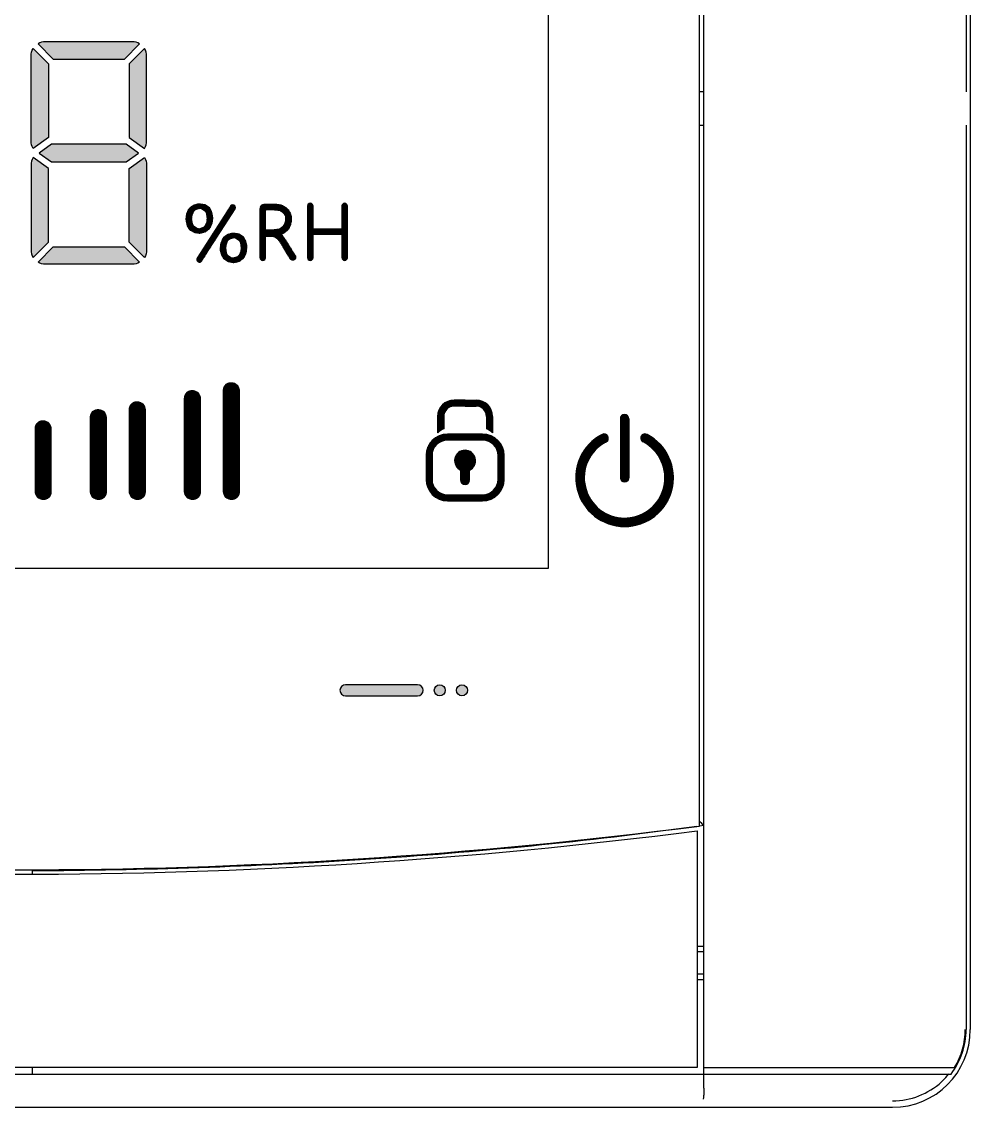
# Model space of a CAD drawing. Header units: millimetres. Extents: x 1826 to 2116, y 1670 to 1795.
# Drawn here: x 2072.98 to 2115.72, y 1698.57 to 1747.49 of the extents above; entities that cross this region are included whole.
import ezdxf

# ---------------------------------------------------------------- set-up
doc = ezdxf.new("R2010")
doc.units = ezdxf.units.MM
doc.layers.add('05___PRT_ALL_DTM_CSYS', color=7, linetype='Continuous')
pattern_1 = [(45, (-9394.413428, 7788.32581), (-0.02146332725, 0.02146332725), [])]
pattern_2 = [(45, (3673.0805434, 5601.1398327), (-0.0010472534272, 0.0010472534272), [])]
pattern_3 = [(45, (-7642.689694, 6891.064509), (-0.009092509323, 0.009092509323), [])]

msp = doc.modelspace()

# ---------------------------------------------------------------- hatches: boundary and pattern name
h = msp.add_hatch()
h.set_pattern_fill('ANSI31', color=256, scale=0.006858)
h.set_pattern_definition([(45, (3378.08530746, 4185.0850841), (-0.00060620547194, 0.00060620547194), [])])
h.paths.add_polyline_path([(2077.606, 1745.801), (2078.294, 1746.493, 0.136063), (2077.963, 1746.585), (2074.048, 1746.585, 0.136063), (2073.717, 1746.493), (2074.405, 1745.801)])
h.paths.add_polyline_path([(2073.404, 1742.117, 0.139094), (2073.5, 1741.779), (2074.188, 1742.262), (2074.188, 1745.587), (2073.5, 1746.279, 0.139094), (2073.404, 1745.941)])
h.paths.add_polyline_path([(2077.823, 1742.262), (2078.511, 1741.779, 0.139094), (2078.607, 1742.117), (2078.607, 1745.941, 0.139094), (2078.511, 1746.279), (2077.823, 1745.587)])
h.paths.add_polyline_path([(2077.691, 1741.177), (2078.248, 1741.569), (2077.691, 1741.961), (2074.32, 1741.961), (2073.763, 1741.569), (2074.32, 1741.177)])
h.paths.add_polyline_path([(2074.188, 1740.876), (2073.5, 1741.36, 0.139094), (2073.404, 1741.022), (2073.404, 1737.198, 0.139094), (2073.5, 1736.859), (2074.188, 1737.552)])
h.paths.add_polyline_path([(2078.607, 1741.022, 0.139094), (2078.511, 1741.36), (2077.823, 1740.876), (2077.823, 1737.552), (2078.511, 1736.859, 0.139094), (2078.607, 1737.198)])
h.paths.add_polyline_path([(2077.963, 1736.554, 0.136063), (2078.294, 1736.646), (2077.606, 1737.338), (2074.405, 1737.338), (2073.717, 1736.646, 0.136063), (2074.048, 1736.554)])
h = msp.add_hatch()
h.set_pattern_fill('ANSI31', color=256, scale=0.00405)
h.set_pattern_definition(pattern_3)
h.paths.add_polyline_path([(2081.562, 1738.41), (2081.589, 1738.629), (2081.584, 1738.737), (2081.535, 1738.943), (2081.437, 1739.108), (2081.396, 1739.144), (2081.226, 1739.247), (2081.007, 1739.279), (2080.913, 1739.274), (2080.715, 1739.216), (2080.554, 1739.091), (2080.487, 1739.001), (2080.411, 1738.817), (2080.384, 1738.589), (2080.388, 1738.499), (2080.438, 1738.289), (2080.545, 1738.123), (2080.586, 1738.083), (2080.756, 1737.98), (2080.971, 1737.948), (2081.06, 1737.953), (2081.257, 1738.011), (2081.419, 1738.136), (2081.481, 1738.221)])
h.paths.add_polyline_path([(2081.32, 1738.459), (2081.244, 1738.28), (2081.186, 1738.221), (2080.989, 1738.159), (2080.904, 1738.168), (2080.733, 1738.275), (2080.675, 1738.383), (2080.639, 1738.607), (2080.657, 1738.772), (2080.738, 1738.947), (2080.801, 1739.01), (2080.998, 1739.068), (2081.078, 1739.059), (2081.249, 1738.952), (2081.302, 1738.844), (2081.334, 1738.62)], flags=16)
h.paths.add_polyline_path([(2082.594, 1739.058, 1), (2082.397, 1739.184), (2080.893, 1736.829, 1), (2081.09, 1736.703)])
h.paths.add_polyline_path([(2082.095, 1737.773), (2082.028, 1737.684), (2081.952, 1737.496), (2081.925, 1737.272), (2081.929, 1737.182), (2081.979, 1736.976), (2082.086, 1736.806), (2082.127, 1736.766), (2082.297, 1736.663), (2082.512, 1736.627), (2082.597, 1736.631), (2082.794, 1736.689), (2082.955, 1736.815), (2083.018, 1736.9), (2083.099, 1737.084), (2083.126, 1737.308), (2083.121, 1737.42), (2083.072, 1737.63), (2082.973, 1737.791), (2082.933, 1737.827), (2082.763, 1737.93), (2082.548, 1737.962), (2082.454, 1737.957), (2082.252, 1737.899)])
h.paths.add_polyline_path([(2082.337, 1737.688), (2082.534, 1737.747), (2082.615, 1737.738), (2082.785, 1737.63), (2082.839, 1737.527), (2082.875, 1737.303), (2082.857, 1737.142), (2082.785, 1736.963), (2082.722, 1736.9), (2082.525, 1736.842), (2082.44, 1736.851), (2082.274, 1736.958), (2082.216, 1737.061), (2082.18, 1737.285), (2082.194, 1737.446), (2082.274, 1737.626)], flags=16)
h = msp.add_hatch()
h.set_pattern_fill('ANSI31', color=256, scale=0.00405)
h.set_pattern_definition(pattern_3)
edge = h.paths.add_edge_path()
edge.add_spline(control_points=[(2084.656, 1737.903), (2084.682, 1737.912), (2084.707, 1737.922), (2084.806, 1737.969), (2084.876, 1738.018), (2085.007, 1738.16), (2085.056, 1738.251), (2085.105, 1738.404), (2085.116, 1738.465), (2085.126, 1738.585), (2085.125, 1738.645), (2085.106, 1738.774), (2085.087, 1738.843), (2085.015, 1738.977), (2084.969, 1739.033), (2084.874, 1739.118), (2084.826, 1739.151), (2084.722, 1739.205), (2084.664, 1739.226), (2084.515, 1739.26), (2084.435, 1739.26), (2084.372, 1739.261)], knot_values=[0, 0, 0, 0, 0.06526, 0.06526, 0.254735, 0.254735, 0.496834, 0.496834, 0.652235, 0.652235, 0.807636, 0.807636, 0.963038, 0.963038, 1.118439, 1.118439, 1.256164, 1.256164, 1.393888, 1.393888, 1.625461, 1.625461, 1.625461, 1.625461], degree=3, periodic=0)
edge.add_line((2084.372, 1739.261), (2083.936, 1739.261))
edge.add_arc((2083.936, 1739.042), 0.219, 90, 180)
edge.add_line((2083.717, 1739.042), (2083.717, 1736.855))
edge.add_arc((2083.842, 1736.855), 0.125, 180, 360)
edge.add_line((2083.968, 1736.855), (2083.968, 1737.814))
edge.add_line((2083.968, 1737.814), (2084.264, 1737.814))
edge.add_spline(control_points=[(2084.21, 1737.814), (2084.23, 1737.813), (2084.318, 1737.809), (2084.45, 1737.76), (2084.587, 1737.62), (2084.655, 1737.512), (2084.698, 1737.442)], knot_values=[4.852556, 4.852556, 4.852556, 4.852556, 4.930181, 5.178747, 5.346952, 5.649164, 5.649164, 5.649164, 5.649164], degree=3, periodic=0)
edge.add_spline(control_points=[(2084.698, 1737.442), (2084.825, 1737.23), (2084.951, 1737.018), (2085.078, 1736.806)], knot_values=[3.959267, 3.959267, 3.959267, 3.959267, 4.852556, 4.852556, 4.852556, 4.852556], degree=3, periodic=0)
edge.add_spline(control_points=[(2085.078, 1736.806), (2085.118, 1736.739), (2085.193, 1736.72), (2085.26, 1736.76)], knot_values=[2.388471, 2.388471, 2.388471, 2.388471, 3.959267, 3.959267, 3.959267, 3.959267], weights=[1, 0.804738, 0.804738, 1], degree=3, periodic=0)
edge.add_spline(control_points=[(2085.26, 1736.76), (2085.326, 1736.8), (2085.345, 1736.875), (2085.305, 1736.942)], knot_values=[0.817675, 0.817675, 0.817675, 0.817675, 2.388471, 2.388471, 2.388471, 2.388471], weights=[1, 0.804738, 0.804738, 1], degree=3, periodic=0)
edge.add_spline(control_points=[(2085.305, 1736.942), (2085.147, 1737.195), (2085.03, 1737.386), (2084.915, 1737.578)], knot_values=[0, 0, 0, 0, 0.817675, 0.817675, 0.817675, 0.817675], degree=3, periodic=0)
edge.add_spline(control_points=[(2084.915, 1737.578), (2084.879, 1737.63), (2084.849, 1737.674), (2084.783, 1737.768), (2084.746, 1737.816), (2084.684, 1737.878), (2084.67, 1737.891), (2084.656, 1737.903)], knot_values=[0.375741, 0.375741, 0.375741, 0.375741, 0.572438, 0.572438, 0.751931, 0.751931, 0.796608, 0.796608, 0.796608, 0.796608], degree=3, periodic=0)
edge = h.paths.add_edge_path(flags=16)
edge.add_spline(control_points=[(2084.366, 1739.01), (2084.438, 1739.009), (2084.573, 1739.006), (2084.735, 1738.918), (2084.854, 1738.779), (2084.883, 1738.594), (2084.851, 1738.396), (2084.75, 1738.228), (2084.569, 1738.123), (2084.435, 1738.111), (2084.362, 1738.105)], knot_values=[0, 0, 0, 0, 0.261402, 0.494013, 0.659005, 0.924759, 1.149342, 1.397908, 1.623646, 1.892774, 1.892774, 1.892774, 1.892774], degree=3, periodic=0)
edge.add_line((2084.362, 1738.105), (2083.968, 1738.105))
edge.add_line((2083.968, 1738.105), (2083.968, 1738.945))
edge.add_arc((2084.032, 1738.945), 0.0648, 90, 180, ccw=False)
edge.add_line((2084.032, 1739.01), (2084.426, 1739.01))
h.paths.add_polyline_path([(2086.109, 1737.906), (2087.408, 1737.906), (2087.408, 1736.856, 1), (2087.659, 1736.856), (2087.659, 1739.176, 1), (2087.408, 1739.176), (2087.408, 1738.157), (2086.109, 1738.157), (2086.109, 1739.176, 1), (2085.858, 1739.176), (2085.858, 1736.856, 1), (2086.109, 1736.856)])
h = msp.add_hatch()
h.set_pattern_fill('ANSI31', color=256, scale=0.011848)
h.set_pattern_definition(pattern_2)
h.paths.add_polyline_path([(2081.04, 1730.5, 1), (2080.309, 1730.5), (2080.309, 1726.322, 1), (2081.04, 1726.322)])
h.paths.add_polyline_path([(2082.794, 1730.855, 1), (2082.063, 1730.855), (2082.063, 1726.322, 1), (2082.794, 1726.322)])
h = msp.add_hatch()
h.set_pattern_fill('ANSI31', color=256, scale=0.011848)
h.set_pattern_definition(pattern_2)
h.paths.add_polyline_path([(2076.8, 1729.641, 1), (2076.069, 1729.641), (2076.069, 1726.322, 1), (2076.8, 1726.322)])
h.paths.add_polyline_path([(2077.823, 1726.322, 1), (2078.554, 1726.322), (2078.554, 1729.996, 1), (2077.823, 1729.996)])
h = msp.add_hatch()
h.set_pattern_fill('ANSI31', color=256, scale=0.00956)
h.set_pattern_definition(pattern_1)
h.paths.add_polyline_path([(2092.959, 1730.166), (2093.454, 1730.166, -0.414214), (2093.923, 1729.696), (2093.923, 1729.145, -0.040796), (2094.195, 1728.965), (2094.195, 1729.696, 0.414214), (2093.454, 1730.437), (2092.959, 1730.437), (2092.464, 1730.437, 0.414214), (2091.723, 1729.696), (2091.723, 1728.965, -0.040796), (2091.994, 1729.145), (2091.994, 1729.696, -0.414214), (2092.464, 1730.166)])
h = msp.add_hatch()
h.set_pattern_fill('ANSI31', color=256, scale=0.01)
h.set_pattern_definition([(45, (8784.6884783, 10614.0975361), (-0.00088388347648, 0.00088388347648), [])])
h.paths.add_polyline_path([(2100.335, 1729.592, 1), (2099.955, 1729.592), (2099.955, 1726.936, 1), (2100.335, 1726.936)])
h.paths.add_polyline_path([(2101.155, 1728.888, 1), (2100.981, 1728.551, -4.109347), (2099.31, 1728.551, 1), (2099.135, 1728.888, 4.109347)])
h = msp.add_hatch()
h.set_pattern_fill('ANSI31', color=256, scale=0.011848)
h.set_pattern_definition(pattern_2)
h.paths.add_polyline_path([(2071.829, 1726.322, 1), (2072.56, 1726.322), (2072.56, 1728.783, 1), (2071.829, 1728.783)])
h.paths.add_polyline_path([(2073.584, 1726.322, 1), (2074.315, 1726.322), (2074.315, 1729.138, 1), (2073.584, 1729.138)])
h = msp.add_hatch()
h.set_pattern_fill('ANSI31', color=256, scale=0.00956)
h.set_pattern_definition([(45, (-9644.411544, 8181.587364), (-0.02146332725, 0.02146332725), [])])
edge = h.paths.add_edge_path(flags=16)
edge.add_line((2093.749, 1728.632), (2092.168, 1728.632))
edge.add_arc((2092.168, 1727.932), 0.7, 90, 180)
edge.add_line((2091.468, 1727.932), (2091.468, 1726.867))
edge.add_arc((2092.168, 1726.867), 0.7, 180, 270)
edge.add_line((2092.168, 1726.167), (2093.749, 1726.167))
edge.add_arc((2093.749, 1726.867), 0.7, 270, 360)
edge.add_line((2094.449, 1726.867), (2094.449, 1727.932))
edge.add_arc((2093.749, 1727.932), 0.7, 0, 90)
edge = h.paths.add_edge_path()
edge.add_line((2094.719, 1726.867), (2094.719, 1727.932))
edge.add_arc((2093.749, 1727.932), 0.97, 0, 90)
edge.add_line((2093.749, 1728.902), (2092.168, 1728.902))
edge.add_arc((2092.168, 1727.932), 0.97, 90, 180)
edge.add_line((2091.198, 1727.932), (2091.198, 1726.867))
edge.add_arc((2092.168, 1726.867), 0.97, 180, 270)
edge.add_line((2092.168, 1725.897), (2093.749, 1725.897))
edge.add_arc((2093.749, 1726.867), 0.97, 270, 360)
h = msp.add_hatch()
h.set_pattern_fill('ANSI31', color=256, scale=0.00956)
h.set_pattern_definition(pattern_1)
h.paths.add_polyline_path([(2093.162, 1727.276, 4.42875), (2092.756, 1727.276), (2092.756, 1726.837, 1), (2093.162, 1726.837)])
h = msp.add_hatch(color=256)
edge = h.paths.add_edge_path()
edge.add_arc((2091.819, 1717.361), 0.249, 0, 360)
edge = h.paths.add_edge_path()
edge.add_arc((2092.819, 1717.361), 0.249, 0, 360)
edge = h.paths.add_edge_path()
edge.add_line((2090.819, 1717.61), (2087.57, 1717.61))
edge.add_arc((2087.57, 1717.361), 0.249, 90, 270)
edge.add_line((2087.57, 1717.111), (2090.819, 1717.111))
edge.add_arc((2090.819, 1717.361), 0.249, 270, 450)

# ---------------------------------------------------------------- linework, layer by layer
at = {"linetype": 'Continuous'}
for p, q in [((2103.52, 1711.244), (2103.52, 1786.29)), ((2103.72, 1699.437), (2103.72, 1786.081)), ((2115.535, 1783.948), (2115.535, 1744.319)), ((2115.72, 1783.948), (2115.72, 1702.069)), ((2103.72, 1744.319), (2103.52, 1744.319)), ((2103.52, 1742.819), (2103.72, 1742.819)), ((2115.535, 1742.819), (2115.535, 1702.069)), ((2048.72, 1722.869), (2096.72, 1722.869)), ((2048.72, 1722.869), (2096.72, 1722.869)), ((2049.47, 1722.869), (2095.97, 1722.869)), ((2049.47, 1722.869), (2095.97, 1722.869)), ((2090.819, 1717.61), (2087.57, 1717.61)), ((2087.57, 1717.111), (2090.819, 1717.111)), ((2103.62, 1711.357), (2103.52, 1711.445)), ((2103.72, 1711.269), (2103.521, 1711.242)), ((2103.631, 1711.348), (2103.62, 1711.357)), ((2103.72, 1711.269), (2103.631, 1711.348)), ((2103.42, 1711.029), (2103.42, 1700.369)), ((2073.47, 1709.077), (2073.47, 1709.273)), ((2103.72, 1705.819), (2103.42, 1705.819)), ((2103.72, 1705.578), (2103.42, 1705.578)), ((2103.72, 1704.561), (2103.42, 1704.561)), ((2103.72, 1704.319), (2103.42, 1704.319)), ((2103.42, 1700.369), (2042.02, 1700.369)), ((2073.47, 1700.069), (2073.47, 1700.369)), ((2103.72, 1700.369), (2115.011, 1700.369)), ((2030.584, 1700.069), (2114.857, 1700.069)), ((2033.22, 1698.569), (2112.22, 1698.569))]:
    msp.add_line(p, q, dxfattribs=at)
for p, q in [((2086.109, 1738.157), (2087.408, 1738.157)), ((2086.109, 1737.906), (2087.408, 1737.906)), ((2092.959, 1730.437), (2092.464, 1730.437)), ((2092.959, 1730.166), (2092.464, 1730.166)), ((2092.959, 1730.437), (2093.454, 1730.437)), ((2092.959, 1730.166), (2093.454, 1730.166)), ((2091.723, 1729.696), (2091.723, 1728.965)), ((2091.994, 1729.696), (2091.994, 1729.145)), ((2093.923, 1729.696), (2093.923, 1729.145)), ((2094.195, 1729.696), (2094.195, 1728.965)), ((2099.955, 1729.592), (2099.955, 1726.936)), ((2100.335, 1729.592), (2100.335, 1726.936)), ((2093.749, 1728.902), (2092.168, 1728.902)), ((2093.749, 1728.632), (2092.168, 1728.632)), ((2091.198, 1727.932), (2091.198, 1726.867)), ((2091.468, 1727.932), (2091.468, 1726.867)), ((2094.449, 1726.867), (2094.449, 1727.932)), ((2094.719, 1726.867), (2094.719, 1727.932)), ((2092.168, 1726.167), (2093.749, 1726.167)), ((2092.168, 1725.897), (2093.749, 1725.897)), ((2049.471, 1722.869), (2095.97, 1722.869)), ((2049.471, 1722.869), (2095.97, 1722.869))]:
    msp.add_line(p, q)
at = {"ltscale": 15}
msp.add_lwpolyline([(2048.72, 1722.869), (2096.72, 1722.869), (2096.72, 1778.869), (2048.72, 1778.869)], close=True, dxfattribs=at)
msp.add_lwpolyline([(2048.72, 1722.869), (2096.72, 1722.869), (2096.72, 1778.869), (2048.72, 1778.869)], close=True, dxfattribs=at)
msp.add_lwpolyline([(2048.72, 1722.869), (2096.72, 1722.869), (2096.72, 1778.869), (2048.72, 1778.869)], close=True, dxfattribs=at)
at = {"linetype": 'ByBlock', "ltscale": 15}
msp.add_lwpolyline([(2048.72, 1722.869), (2096.72, 1722.869), (2096.72, 1778.869), (2048.72, 1778.869)], close=True, dxfattribs=at)
msp.add_lwpolyline([(2048.72, 1722.869), (2096.72, 1722.869), (2096.72, 1778.869), (2048.72, 1778.869)], close=True, dxfattribs=at)
for points in [[(2074.048, 1746.585, 0.136063), (2073.717, 1746.493), (2074.405, 1745.801), (2077.606, 1745.801), (2078.294, 1746.493, 0.136063), (2077.963, 1746.585)], [(2073.5, 1741.779, -0.139094), (2073.404, 1742.117), (2073.404, 1745.941, -0.139094), (2073.5, 1746.279), (2074.188, 1745.587), (2074.188, 1742.262)], [(2078.511, 1741.779, 0.139094), (2078.607, 1742.117), (2078.607, 1745.941, 0.139094), (2078.511, 1746.279), (2077.823, 1745.587), (2077.823, 1742.262)], [(2073.5, 1741.36, 0.139094), (2073.404, 1741.022), (2073.404, 1737.198, 0.139094), (2073.5, 1736.859), (2074.188, 1737.552), (2074.188, 1740.876)], [(2078.511, 1741.36, -0.139094), (2078.607, 1741.022), (2078.607, 1737.198, -0.139094), (2078.511, 1736.859), (2077.823, 1737.552), (2077.823, 1740.876)], [(2074.048, 1736.554, -0.136063), (2073.717, 1736.646), (2074.405, 1737.338), (2077.606, 1737.338), (2078.294, 1736.646, -0.136063), (2077.963, 1736.554)]]:
    msp.add_lwpolyline(points, format="xyb", close=True)
msp.add_lwpolyline([(2074.32, 1741.961), (2073.763, 1741.569), (2074.32, 1741.177), (2077.691, 1741.177), (2078.248, 1741.569), (2077.691, 1741.961)], close=True)
for points in [[(2092.756, 1727.276), (2092.756, 1726.837)], [(2093.162, 1726.837), (2093.162, 1727.276)]]:
    msp.add_lwpolyline(points)
at = {"linetype": 'Continuous'}
for centre in [(2091.819, 1717.361), (2092.819, 1717.361)]:
    msp.add_circle(centre, 0.249, dxfattribs=at)
for centre, radius, start, end in [((2082.495, 1739.121), 0.117, 327.4455, 147.4455), ((2085.984, 1739.176), 0.126, 0, 180), ((2087.534, 1739.176), 0.126, 0, 180), ((2080.992, 1736.766), 0.117, 147.4455, 327.4455), ((2083.842, 1736.855), 0.125, 180, 0), ((2085.984, 1736.856), 0.126, 180, 0), ((2087.534, 1736.856), 0.126, 180, 0), ((2092.464, 1729.696), 0.741, 90, 180), ((2092.464, 1729.696), 0.47, 90, 180), ((2093.454, 1729.696), 0.741, 0, 90), ((2093.454, 1729.696), 0.47, 0, 90), ((2100.145, 1729.592), 0.19, 0, 180), ((2092.168, 1727.932), 0.97, 90, 180), ((2092.959, 1727.397), 1.997, 118.8933, 128.2378), ((2093.749, 1727.932), 0.97, 0, 90), ((2092.959, 1727.397), 1.997, 51.7622, 61.1067), ((2099.223, 1728.719), 0.19, 297.3539, 117.3539), ((2101.068, 1728.719), 0.19, 62.6461, 242.6461), ((2092.168, 1727.932), 0.7, 90, 180), ((2093.749, 1727.932), 0.7, 0, 90), ((2092.959, 1727.702), 0.472, 295.4477, 244.5523), ((2092.168, 1726.867), 0.97, 180, 270), ((2092.168, 1726.867), 0.7, 180, 270), ((2092.959, 1726.837), 0.203, 180, 0), ((2093.749, 1726.867), 0.7, 270, 0), ((2093.749, 1726.867), 0.97, 270, 0), ((2100.145, 1726.936), 0.19, 180, 0)]:
    msp.add_arc(centre, radius, start, end)
for centre, radius, start, end in [((2100.145, 1726.936), 2.198, 117.3539, 62.6461), ((2100.145, 1726.936), 1.818, 117.3539, 62.6461), ((2087.57, 1717.361), 0.249, 90, 270), ((2090.819, 1717.361), 0.249, 270, 90), ((2072.72, 1950.519), 241.25, 262.66512, 277.33488), ((2072.72, 1950.519), 241.45, 262.69516, 277.30484), ((2112.22, 1702.069), 3.5, 270, 0), ((2112.241, 1702.073), 3.211, 313.821, 321.3978), ((2112.244, 1702.069), 3.206, 269.5772, 312.8908), ((2112.236, 1702.078), 3.218, 312.8957, 313.8245)]:
    msp.add_arc(centre, radius, start, end, dxfattribs=at)
for major_axis, start_param in [((3.286, 0), 5.628866), ((3.244, 0), 5.731521)]:
    msp.add_ellipse((2112.249, 1702.069), major_axis=major_axis, ratio=0.999962, start_param=start_param, end_param=6.283185, dxfattribs=at)
msp.add_spline([(2084.366, 1739.01), (2084.577, 1738.988), (2084.743, 1738.898), (2084.828, 1738.795), (2084.873, 1738.585), (2084.841, 1738.405), (2084.734, 1738.235), (2084.577, 1738.141), (2084.362, 1738.105)], degree=3)
for points, knots in [([(2084.372, 1739.261), (2084.435, 1739.26), (2084.515, 1739.26), (2084.664, 1739.226), (2084.722, 1739.205), (2084.826, 1739.151), (2084.874, 1739.118), (2084.969, 1739.033), (2085.015, 1738.977), (2085.087, 1738.843), (2085.106, 1738.774), (2085.125, 1738.645), (2085.126, 1738.585), (2085.116, 1738.465), (2085.105, 1738.404), (2085.056, 1738.251), (2085.007, 1738.16), (2084.876, 1738.018), (2084.806, 1737.969), (2084.707, 1737.922), (2084.682, 1737.912), (2084.656, 1737.903)], [0, 0, 0, 0, 0.231573, 0.231573, 0.369297, 0.369297, 0.507022, 0.507022, 0.662423, 0.662423, 0.817825, 0.817825, 0.973226, 0.973226, 1.128627, 1.128627, 1.370726, 1.370726, 1.560201, 1.560201, 1.625461, 1.625461, 1.625461, 1.625461]), ([(2084.656, 1737.903), (2084.67, 1737.891), (2084.684, 1737.878), (2084.746, 1737.816), (2084.783, 1737.768), (2084.849, 1737.674), (2084.879, 1737.63), (2084.915, 1737.578)], [0.3757411, 0.3757411, 0.3757411, 0.3757411, 0.4204182, 0.4204182, 0.599911, 0.599911, 0.7966082, 0.7966082, 0.7966082, 0.7966082])]:
    msp.add_open_spline(points, degree=3, knots=knots)
msp.add_rational_spline([(2084.915, 1737.578), (2085.03, 1737.386), (2085.147, 1737.195), (2085.305, 1736.942), (2085.345, 1736.875), (2085.326, 1736.8), (2085.26, 1736.76), (2085.193, 1736.72), (2085.118, 1736.739), (2085.078, 1736.806), (2084.951, 1737.018), (2084.825, 1737.23), (2084.698, 1737.442), (2084.655, 1737.512), (2084.587, 1737.62), (2084.45, 1737.76), (2084.318, 1737.809), (2084.23, 1737.813), (2084.21, 1737.814)], [1, 1, 1, 1, 0.804737854375, 0.804737854375, 1, 0.804737854375, 0.804737854375, 1, 1, 1, 1, 1, 1, 1, 1, 1, 1], degree=3, knots=[0, 0, 0, 0, 0.817675, 0.817675, 0.817675, 2.388471, 2.388471, 2.388471, 3.959267, 3.959267, 3.959267, 4.852556, 4.852556, 4.852556, 5.154768, 5.322973, 5.57154, 5.649164, 5.649164, 5.649164, 5.649164])
for points, knots in [([(2103.395, 1711.224), (2098.441, 1710.538), (2088.475, 1709.574), (2078.472, 1709.239), (2073.47, 1709.221)], [0, 0, 0, 0, 0.49999, 1, 1, 1, 1]), ([(2103.72, 1699.437), (2103.72, 1699.376), (2103.717, 1699.262), (2103.712, 1699.106), (2103.695, 1699.009), (2103.692, 1698.946), (2103.679, 1698.938)], [0, 0, 0, 0, 0.368549, 0.685615, 0.905136, 1, 1, 1, 1])]:
    msp.add_open_spline(points, degree=3, knots=knots, dxfattribs=at)
at = {"layer": '05___PRT_ALL_DTM_CSYS', "lineweight": 0}
for p, q in [((2080.487, 1739.001), (2080.411, 1738.817)), ((2080.554, 1739.091), (2080.487, 1739.001)), ((2080.715, 1739.216), (2080.554, 1739.091)), ((2080.913, 1739.274), (2080.715, 1739.216)), ((2080.738, 1738.947), (2080.801, 1739.01)), ((2080.801, 1739.01), (2080.998, 1739.068)), ((2082.397, 1739.184), (2080.893, 1736.829)), ((2081.007, 1739.279), (2080.913, 1739.274)), ((2080.998, 1739.068), (2081.078, 1739.059)), ((2081.226, 1739.247), (2081.007, 1739.279)), ((2081.078, 1739.059), (2081.249, 1738.952)), ((2081.09, 1736.703), (2082.594, 1739.058)), ((2081.396, 1739.144), (2081.226, 1739.247)), ((2081.437, 1739.108), (2081.396, 1739.144)), ((2081.535, 1738.943), (2081.437, 1739.108)), ((2083.717, 1739.042), (2083.717, 1736.855)), ((2084.372, 1739.261), (2083.936, 1739.261)), ((2084.032, 1739.01), (2084.366, 1739.01)), ((2085.858, 1739.176), (2085.858, 1736.856)), ((2086.109, 1739.176), (2086.109, 1738.157)), ((2087.408, 1738.157), (2087.408, 1739.176)), ((2087.659, 1736.856), (2087.659, 1739.176)), ((2080.411, 1738.817), (2080.384, 1738.589)), ((2080.384, 1738.589), (2080.388, 1738.499)), ((2080.388, 1738.499), (2080.438, 1738.289)), ((2080.639, 1738.607), (2080.657, 1738.772)), ((2080.675, 1738.383), (2080.639, 1738.607)), ((2080.657, 1738.772), (2080.738, 1738.947)), ((2081.249, 1738.952), (2081.302, 1738.844)), ((2081.302, 1738.844), (2081.334, 1738.62)), ((2081.334, 1738.62), (2081.32, 1738.459)), ((2081.584, 1738.737), (2081.535, 1738.943)), ((2081.562, 1738.41), (2081.589, 1738.629)), ((2081.589, 1738.629), (2081.584, 1738.737)), ((2083.968, 1738.105), (2083.968, 1738.945)), ((2080.438, 1738.289), (2080.545, 1738.123)), ((2080.545, 1738.123), (2080.586, 1738.083)), ((2080.586, 1738.083), (2080.756, 1737.98)), ((2080.733, 1738.275), (2080.675, 1738.383)), ((2080.904, 1738.168), (2080.733, 1738.275)), ((2080.756, 1737.98), (2080.971, 1737.948)), ((2080.989, 1738.159), (2080.904, 1738.168)), ((2081.186, 1738.221), (2080.989, 1738.159)), ((2081.06, 1737.953), (2081.257, 1738.011)), ((2081.244, 1738.28), (2081.186, 1738.221)), ((2081.32, 1738.459), (2081.244, 1738.28)), ((2081.257, 1738.011), (2081.419, 1738.136)), ((2081.419, 1738.136), (2081.481, 1738.221)), ((2081.481, 1738.221), (2081.562, 1738.41)), ((2084.362, 1738.105), (2083.968, 1738.105)), ((2080.971, 1737.948), (2081.06, 1737.953)), ((2081.952, 1737.496), (2081.925, 1737.272)), ((2082.028, 1737.684), (2081.952, 1737.496)), ((2082.095, 1737.773), (2082.028, 1737.684)), ((2082.252, 1737.899), (2082.095, 1737.773)), ((2082.194, 1737.446), (2082.274, 1737.626)), ((2082.454, 1737.957), (2082.252, 1737.899)), ((2082.274, 1737.626), (2082.337, 1737.688)), ((2082.337, 1737.688), (2082.534, 1737.747)), ((2082.548, 1737.962), (2082.454, 1737.957)), ((2082.534, 1737.747), (2082.615, 1737.738)), ((2082.763, 1737.93), (2082.548, 1737.962)), ((2082.615, 1737.738), (2082.785, 1737.63)), ((2082.933, 1737.827), (2082.763, 1737.93)), ((2082.785, 1737.63), (2082.839, 1737.527)), ((2082.839, 1737.527), (2082.875, 1737.303)), ((2082.973, 1737.791), (2082.933, 1737.827)), ((2083.072, 1737.63), (2082.973, 1737.791)), ((2083.121, 1737.42), (2083.072, 1737.63)), ((2083.968, 1736.855), (2083.968, 1737.814)), ((2083.968, 1737.814), (2084.21, 1737.814)), ((2086.109, 1737.906), (2086.109, 1736.856)), ((2087.408, 1736.856), (2087.408, 1737.906)), ((2087.408, 1737.89), (2087.408, 1736.856)), ((2081.925, 1737.272), (2081.929, 1737.182)), ((2081.929, 1737.182), (2081.979, 1736.976)), ((2082.18, 1737.285), (2082.194, 1737.446)), ((2082.216, 1737.061), (2082.18, 1737.285)), ((2082.274, 1736.958), (2082.216, 1737.061)), ((2082.857, 1737.142), (2082.785, 1736.963)), ((2082.875, 1737.303), (2082.857, 1737.142)), ((2083.018, 1736.9), (2083.099, 1737.084)), ((2083.099, 1737.084), (2083.126, 1737.308)), ((2083.126, 1737.308), (2083.121, 1737.42)), ((2081.979, 1736.976), (2082.086, 1736.806)), ((2082.086, 1736.806), (2082.127, 1736.766)), ((2082.127, 1736.766), (2082.297, 1736.663)), ((2082.44, 1736.851), (2082.274, 1736.958)), ((2082.297, 1736.663), (2082.512, 1736.627)), ((2082.525, 1736.842), (2082.44, 1736.851)), ((2082.512, 1736.627), (2082.597, 1736.631)), ((2082.722, 1736.9), (2082.525, 1736.842)), ((2082.597, 1736.631), (2082.794, 1736.689)), ((2082.785, 1736.963), (2082.722, 1736.9)), ((2082.794, 1736.689), (2082.955, 1736.815)), ((2082.955, 1736.815), (2083.018, 1736.9))]:
    msp.add_line(p, q, dxfattribs=at)
for points in [[(2082.063, 1726.322, 1), (2082.794, 1726.322), (2082.794, 1730.855, 1), (2082.063, 1730.855)], [(2080.309, 1726.322, 1), (2081.04, 1726.322), (2081.04, 1730.5, 1), (2080.309, 1730.5)], [(2077.823, 1726.322, 1), (2078.554, 1726.322), (2078.554, 1729.996, 1), (2077.823, 1729.996)], [(2076.8, 1726.322, -1), (2076.069, 1726.322), (2076.069, 1729.641, -1), (2076.8, 1729.641)], [(2074.315, 1729.138, 1), (2073.584, 1729.138), (2073.584, 1726.322, 1), (2074.315, 1726.322)]]:
    msp.add_lwpolyline(points, format="xyb", close=True, dxfattribs=at)
for centre, radius in [((2083.936, 1739.042), 0.219), ((2084.032, 1738.945), 0.0648)]:
    msp.add_arc(centre, radius, 90, 180, dxfattribs=at)

doc.saveas('drawing.dxf')
